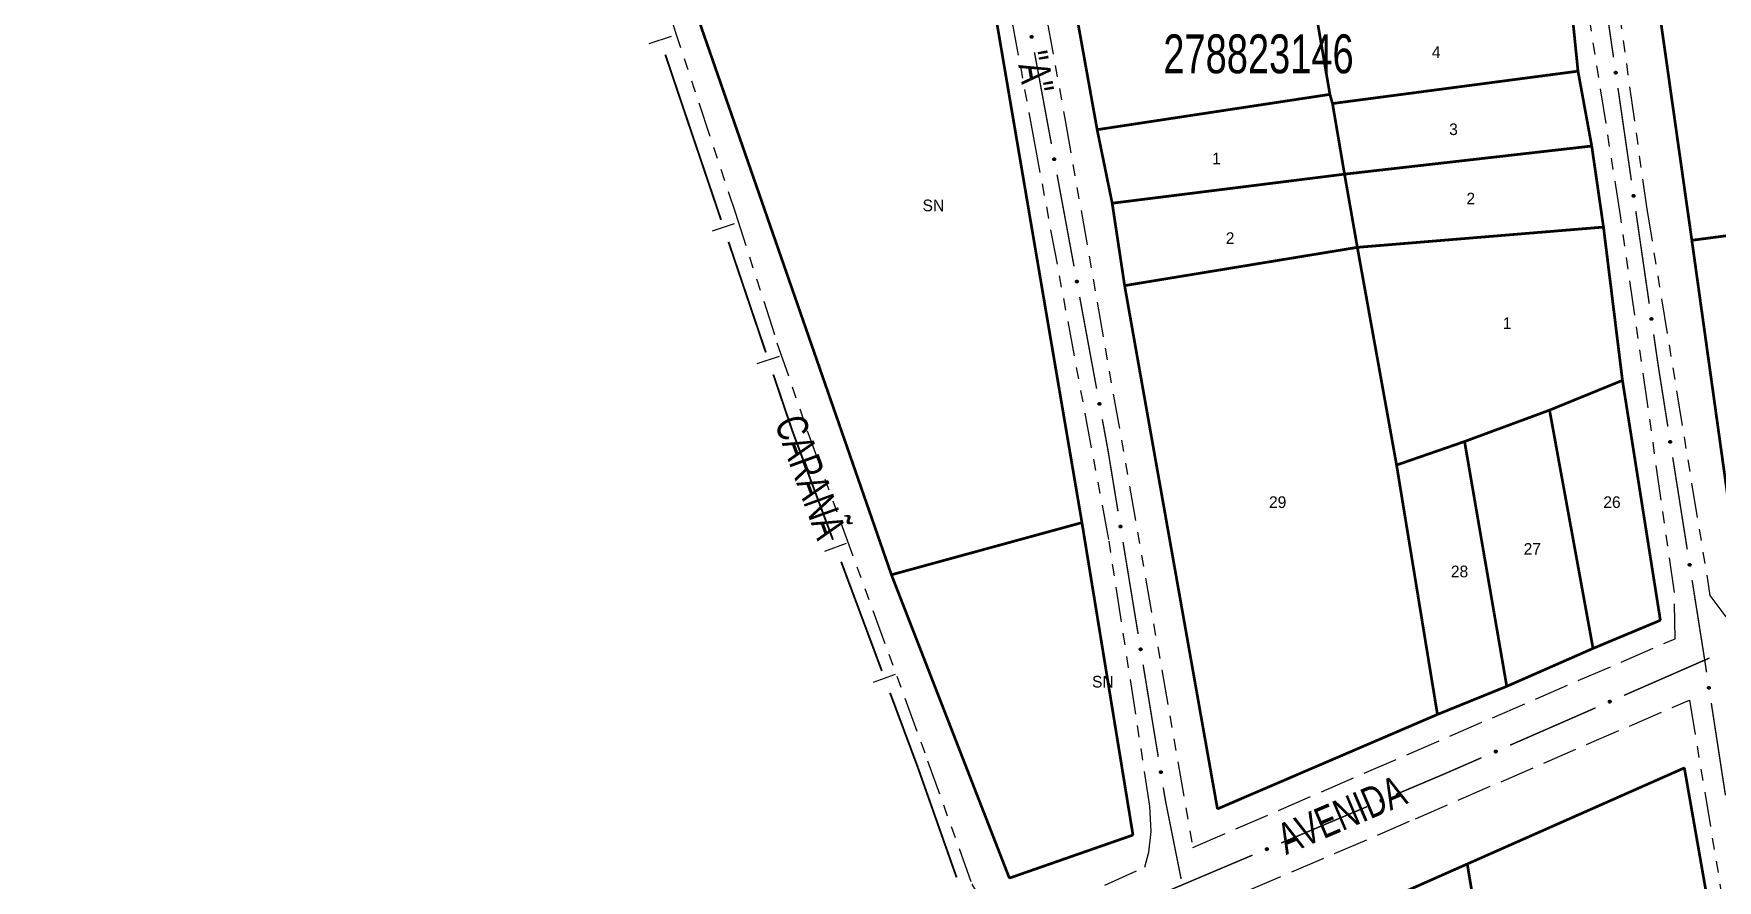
# Model space of a CAD drawing. Extents: x 205807 to 207855, y 4874692 to 4876446.
# Drawn here: x 205903.7 to 206120.2, y 4875276.6 to 4875385.5 of the extents above; entities that cross this region are included whole.
import ezdxf
from ezdxf.enums import TextEntityAlignment as Align

# ---------------------------------------------------------------- set-up
doc = ezdxf.new("R2010")
doc.units = 0
doc.header["$LTSCALE"] = 1.5
doc.header["$MEASUREMENT"] = 0
doc.linetypes.add('TRACO_11', pattern=[8, 3, -1, 3, -1])
doc.linetypes.add('TRACO_25', pattern=[8, 3, -1, 1, -1, 1, -1])
for name, color, linetype in [('CD_MALHA_LOTES', 7, 'CONTINUOUS'), ('CD_TXT_QUADRA', 7, 'CONTINUOUS'), ('LM-LIM-SETORES-BAIRROS', 250, 'CONTINUOUS'), ('RU-QUADRA', 210, 'CONTINUOUS'), ('SV-EIXO-RUA-N-PAV', 6, 'CONTINUOUS'), ('SV-EIXO-RUA-PAV', 20, 'CONTINUOUS'), ('SV-RUA-NAO-PAV', 7, 'CONTINUOUS'), ('SV-RUA-PAVIM', 7, 'CONTINUOUS'), ('SV-TXT-RUA-N-PAV', 7, 'CONTINUOUS'), ('SV-TXT-RUA-PAV', 7, 'CONTINUOUS'), ('Th_NmrPort', 1, 'CONTINUOUS')]:
    doc.layers.add(name, color=color, linetype=linetype)
doc.styles.add('ARIAL', font='ARIAL.SHX')

msp = doc.modelspace()

# ---------------------------------------------------------------- linework, layer by layer
at = {"layer": 'CD_MALHA_LOTES', "linetype": 'Continuous', "const_width": 0.35, "flags": 128}
for points in [[(206116.886145, 4875358.881048), (206109.484816, 4875411.014968)], [(206024.606296, 4875403.941893), (206038.45899, 4875322.575542)], [(206040.415721, 4875373.104744), (206035.119534, 4875402.570037)], [(206013.961594, 4875315.867922), (205986.256206, 4875395.630277)], [(206101.321869, 4875389.707869), (206102.2466, 4875380.628692)], [(206070.34338, 4875377.644333), (206068.746117, 4875386.97571)], [(206070.679646, 4875376.467402), (206102.2466, 4875380.628692)], [(206102.2466, 4875380.628692), (206104.011996, 4875371.003083)], [(206040.415721, 4875373.104744), (206070.34338, 4875377.644333)], [(206070.679646, 4875376.467402), (206070.34338, 4875377.644333)], [(206072.222964, 4875367.384661), (206070.679646, 4875376.467402)], [(206042.34925, 4875363.647268), (206040.415721, 4875373.104744)], [(206072.222964, 4875367.384661), (206104.011996, 4875371.003083)], [(206104.011996, 4875371.003083), (206105.525192, 4875360.578842)], [(206042.34925, 4875363.647268), (206072.222964, 4875367.384661)], [(206073.874171, 4875357.972782), (206072.192842, 4875367.556358)], [(206043.946512, 4875353.054894), (206042.34925, 4875363.647268)], [(206116.886145, 4875358.881048), (206145.67991, 4875362.646636)], [(206073.874171, 4875357.972782), (206105.525192, 4875360.578842)], [(206105.525192, 4875360.578842), (206107.963119, 4875340.865258)], [(206073.874171, 4875357.972782), (206043.946512, 4875353.054894)], [(206078.918159, 4875329.978652), (206073.874171, 4875357.972782)], [(206123.086381, 4875314.537999), (206116.886145, 4875358.881048)], [(206055.883949, 4875285.759695), (206043.946512, 4875353.054894)], [(206098.58971, 4875337.040234), (206107.963119, 4875340.865258)], [(206107.963119, 4875340.865258), (206112.838974, 4875310.012868)], [(206087.66107, 4875333.005044), (206098.58971, 4875337.040234)], [(206104.180129, 4875306.39801), (206098.58971, 4875337.040234)], [(206078.918159, 4875329.978652), (206087.66107, 4875333.005044)], [(206093.083357, 4875301.522156), (206087.66107, 4875333.005044)], [(206084.172312, 4875297.907298), (206078.918159, 4875329.978652)], [(206013.961594, 4875315.867922), (206038.45899, 4875322.575542)], [(206038.45899, 4875322.575542), (206045.020793, 4875282.402729)], [(206029.126649, 4875276.861651), (206013.961594, 4875315.867922)], [(206112.838974, 4875310.012868), (206104.180129, 4875306.39801)], [(206104.180129, 4875306.39801), (206093.083357, 4875301.522156)], [(206093.083357, 4875301.522156), (206084.172312, 4875297.907298)], [(206084.172312, 4875297.907298), (206055.883949, 4875285.759695)], [(206088.008643, 4875278.677468), (206115.923792, 4875291.033354)], [(206115.923792, 4875291.033354), (206124.771216, 4875240.542019)], [(206045.020793, 4875282.402729), (206029.126649, 4875276.861651)], [(206078.703593, 4875274.55884), (206088.008643, 4875278.677468)], [(206096.2459, 4875229.025113), (206088.008643, 4875278.677468)]]:
    msp.add_lwpolyline(points, dxfattribs=at)
at = {"layer": 'LM-LIM-SETORES-BAIRROS'}
for points in [[(205982.826648, 4875384.168838), (205985.669912, 4875385.125839)], [(205990.950406, 4875360.086739), (205993.792644, 4875361.046784)], [(205996.710674, 4875343.033314), (205999.552912, 4875343.993359)], [(206005.387459, 4875318.905752), (206008.198399, 4875319.953899)], [(206011.676343, 4875302.040108), (206014.487284, 4875303.088256)]]:
    msp.add_lwpolyline(points, dxfattribs=at)
at = {"layer": 'LM-LIM-SETORES-BAIRROS', "const_width": 0.25}
for points in [[(205984.886281, 4875382.75183), (205987.119283, 4875376.117547)], [(205987.119283, 4875376.117547), (205987.251287, 4875375.725362)], [(205987.251287, 4875375.725362), (205992.05151, 4875361.514174)], [(205993.011555, 4875358.671937), (205997.811778, 4875344.460749)], [(205998.771823, 4875341.618511), (206001.011927, 4875334.986624)], [(206001.011927, 4875334.986624), (206001.20281, 4875334.421509)], [(206001.20281, 4875334.421509), (206006.443547, 4875320.366806)], [(206007.491694, 4875317.555865), (206012.732431, 4875303.501162)], [(206013.780578, 4875300.690222), (206017.274403, 4875291.32042)], [(206017.274403, 4875291.32042), (206017.357206, 4875291.098356)], [(206017.357206, 4875291.098356), (206022.339083, 4875276.949826)]]:
    msp.add_lwpolyline(points, dxfattribs=at)
at = {"layer": 'RU-QUADRA', "linetype": 'Continuous', "const_width": 0.18, "flags": 128}
for points in [[(206138.234843, 4875578.084842), (206026.392565, 4875571.960493), (206003.171075, 4875570.538769), (206004.410526, 4875565.653871), (206005.577069, 4875558.69107), (206007.54561, 4875546.369463), (206009.368333, 4875532.261587), (206009.222515, 4875512.211635), (206009.295424, 4875496.536218), (206009.587059, 4875485.162427), (206024.606296, 4875403.941893), (206038.45899, 4875322.575542), (206045.020793, 4875282.402729), (206029.126649, 4875276.861651), (206013.961594, 4875315.867922), (205986.256206, 4875395.630277), (205953.082649, 4875491.578412), (205947.249935, 4875506.087286), (205935.438691, 4875533.063585), (205912.873381, 4875586.688094)], [(206035.119534, 4875402.570037), (206040.415721, 4875373.104744), (206042.34925, 4875363.647268), (206043.946512, 4875353.054894), (206055.883949, 4875285.759695), (206084.172312, 4875297.907298), (206093.083357, 4875301.522156), (206104.180129, 4875306.39801), (206112.838974, 4875310.012868), (206107.963119, 4875340.865258), (206105.525192, 4875360.578842), (206104.011996, 4875371.003083), (206102.2466, 4875380.628692), (206101.321869, 4875389.707869)]]:
    msp.add_lwpolyline(points, dxfattribs=at)
for points in [[(206102.602879, 4875460.129926), (206107.926642, 4875420.850944), (206109.484816, 4875411.014968), (206116.886145, 4875358.881048), (206123.086381, 4875314.537999), (206150.549205, 4875326.938471), (206169.247299, 4875335.248735), (206180.414216, 4875340.182954), (206177.557563, 4875366.99654), (206171.974104, 4875416.273807), (206168.987603, 4875441.139674), (206154.899109, 4875445.294806), (206136.460711, 4875451.008113)], [(206059.635868, 4875266.169041), (206065.890082, 4875228.872571), (206072.601921, 4875189.593058), (206074.432423, 4875179.296487), (206076.377331, 4875168.084665), (206081.106127, 4875142.64832), (206145.898255, 4875116.983162), (206136.822018, 4875171.974481), (206131.330514, 4875201.720131), (206129.500012, 4875211.482806), (206126.296634, 4875230.703073), (206124.771216, 4875240.542019), (206115.923792, 4875291.033354), (206088.008643, 4875278.677468), (206078.703593, 4875274.55884)]]:
    msp.add_lwpolyline(points, close=True, dxfattribs=at)
at = {"layer": 'SV-EIXO-RUA-N-PAV', "const_width": 0.18}
for points in [[(206106.810839, 4875382.416091), (206105.519345, 4875391.322945)], [(206032.350262, 4875383.069947), (206034.53074, 4875371.269714)], [(206109.106828, 4875366.581685), (206107.384836, 4875378.45749)], [(206035.257566, 4875367.336302), (206037.438044, 4875355.536069)], [(206111.402817, 4875350.747278), (206109.680825, 4875362.623083)], [(206038.16487, 4875351.602657), (206040.345348, 4875339.802424)], [(206112.538005, 4875342.918398), (206111.976814, 4875346.788676)], [(206112.551924, 4875342.830243), (206112.538005, 4875342.918398)], [(206113.799624, 4875334.928139), (206112.551924, 4875342.830243)], [(206041.072174, 4875335.869012), (206041.617293, 4875332.918954)], [(206041.617293, 4875332.918954), (206041.79125, 4875331.977544)], [(206041.79125, 4875331.977544), (206043.09235, 4875324.040832)], [(206116.295026, 4875319.123932), (206114.423475, 4875330.977087)], [(206043.73945, 4875320.093521), (206045.68075, 4875308.251589)], [(206118.43869, 4875305.547393), (206116.918876, 4875315.17288)], [(206118.477397, 4875305.295078), (206118.43869, 4875305.547393)], [(206118.780667, 4875303.318205), (206118.477397, 4875305.295078)], [(206046.32785, 4875304.304278), (206048.269151, 4875292.462346)], [(206121.20683, 4875287.503221), (206119.387208, 4875299.364459)], [(206048.916251, 4875288.515036), (206049.078026, 4875287.528208)], [(206049.078026, 4875287.528208), (206049.167106, 4875286.984821)], [(206049.167106, 4875286.984821), (206051.216394, 4875276.738381)]]:
    msp.add_lwpolyline(points, dxfattribs=at)
at = {"layer": 'SV-EIXO-RUA-N-PAV'}
for points in [[(206032.068989, 4875385.197944), (206032.10967, 4875385.170794), (206032.139081, 4875385.139141), (206032.156013, 4875385.105681), (206032.163265, 4875385.072211), (206032.166828, 4875385.037135), (206032.162618, 4875385.000978), (206032.149056, 4875384.961883), (206032.122107, 4875384.920884), (206032.087702, 4875384.892886), (206032.055786, 4875384.874531), (206032.021321, 4875384.864959), (206031.987188, 4875384.862069), (206031.949775, 4875384.867684), (206031.91029, 4875384.881815), (206031.86972, 4875384.90991), (206031.841099, 4875384.94114), (206031.825571, 4875384.973934), (206031.816168, 4875385.008643), (206031.812959, 4875385.044497), (206031.817297, 4875385.079966), (206031.831596, 4875385.119695), (206031.859857, 4875385.159371), (206031.890678, 4875385.188273), (206031.923246, 4875385.204257), (206031.957626, 4875385.212745), (206031.992764, 4875385.216746), (206032.029286, 4875385.214027), (206032.068989, 4875385.197944)], [(206107.009515, 4875380.2788), (206106.969916, 4875380.307505), (206106.941752, 4875380.340273), (206106.926128, 4875380.374364), (206106.920177, 4875380.408089), (206106.917975, 4875380.443277), (206106.923582, 4875380.479244), (206106.938647, 4875380.517784), (206106.967163, 4875380.55771), (206107.002626, 4875380.584354), (206107.035229, 4875380.60146), (206107.070038, 4875380.60969), (206107.104258, 4875380.611257), (206107.141426, 4875380.604197), (206107.180334, 4875380.588549), (206107.219786, 4875380.558903), (206107.247177, 4875380.526589), (206107.261423, 4875380.493218), (206107.269475, 4875380.458171), (206107.271293, 4875380.42222), (206107.265586, 4875380.386946), (206107.24976, 4875380.3478), (206107.219984, 4875380.309248), (206107.188066, 4875380.281561), (206107.154904, 4875380.26685), (206107.120221, 4875380.259699), (206107.084955, 4875380.257061), (206107.048565, 4875380.261192), (206107.009515, 4875380.2788)], [(206034.976293, 4875369.464299), (206035.016974, 4875369.437149), (206035.046385, 4875369.405496), (206035.063317, 4875369.372036), (206035.070569, 4875369.338566), (206035.074132, 4875369.30349), (206035.069922, 4875369.267333), (206035.05636, 4875369.228238), (206035.029411, 4875369.187239), (206034.995006, 4875369.159241), (206034.96309, 4875369.140886), (206034.928625, 4875369.131314), (206034.894492, 4875369.128424), (206034.857079, 4875369.134039), (206034.817594, 4875369.14817), (206034.777024, 4875369.176265), (206034.748403, 4875369.207495), (206034.732875, 4875369.240289), (206034.723472, 4875369.274998), (206034.720263, 4875369.310852), (206034.724601, 4875369.346321), (206034.7389, 4875369.38605), (206034.767161, 4875369.425726), (206034.797982, 4875369.454628), (206034.83055, 4875369.470612), (206034.86493, 4875369.4791), (206034.900068, 4875369.483101), (206034.93659, 4875369.480382), (206034.976293, 4875369.464299)], [(206109.305503, 4875364.444394), (206109.265905, 4875364.473098), (206109.237741, 4875364.505866), (206109.222117, 4875364.539957), (206109.216166, 4875364.573682), (206109.213964, 4875364.60887), (206109.219571, 4875364.644837), (206109.234636, 4875364.683378), (206109.263152, 4875364.723303), (206109.298615, 4875364.749948), (206109.331218, 4875364.767053), (206109.366027, 4875364.775283), (206109.400247, 4875364.77685), (206109.437414, 4875364.769791), (206109.476323, 4875364.754142), (206109.515775, 4875364.724497), (206109.543166, 4875364.692183), (206109.557412, 4875364.658812), (206109.565464, 4875364.623764), (206109.567282, 4875364.587813), (206109.561575, 4875364.552539), (206109.545749, 4875364.513393), (206109.515973, 4875364.474841), (206109.484055, 4875364.447154), (206109.450893, 4875364.432443), (206109.41621, 4875364.425292), (206109.380944, 4875364.422654), (206109.344554, 4875364.426785), (206109.305503, 4875364.444394)], [(206037.883597, 4875353.730654), (206037.924278, 4875353.703504), (206037.953689, 4875353.671851), (206037.970621, 4875353.638391), (206037.977873, 4875353.604921), (206037.981436, 4875353.569845), (206037.977226, 4875353.533688), (206037.963664, 4875353.494593), (206037.936715, 4875353.453594), (206037.90231, 4875353.425596), (206037.870394, 4875353.407241), (206037.835929, 4875353.397669), (206037.801796, 4875353.394779), (206037.764383, 4875353.400394), (206037.724898, 4875353.414525), (206037.684328, 4875353.44262), (206037.655707, 4875353.47385), (206037.640179, 4875353.506644), (206037.630776, 4875353.541353), (206037.627567, 4875353.577207), (206037.631905, 4875353.612676), (206037.646204, 4875353.652405), (206037.674465, 4875353.692081), (206037.705286, 4875353.720983), (206037.737854, 4875353.736967), (206037.772234, 4875353.745455), (206037.807372, 4875353.749456), (206037.843894, 4875353.746737), (206037.883597, 4875353.730654)], [(206111.601492, 4875348.609987), (206111.561894, 4875348.638692), (206111.53373, 4875348.671459), (206111.518106, 4875348.70555), (206111.512155, 4875348.739275), (206111.509953, 4875348.774463), (206111.51556, 4875348.81043), (206111.530625, 4875348.848971), (206111.559141, 4875348.888896), (206111.594604, 4875348.915541), (206111.627207, 4875348.932647), (206111.662016, 4875348.940877), (206111.696236, 4875348.942443), (206111.733403, 4875348.935384), (206111.772312, 4875348.919735), (206111.811764, 4875348.89009), (206111.839155, 4875348.857776), (206111.853401, 4875348.824405), (206111.861453, 4875348.789358), (206111.863271, 4875348.753407), (206111.857564, 4875348.718132), (206111.841738, 4875348.678986), (206111.811962, 4875348.640434), (206111.780044, 4875348.612748), (206111.746882, 4875348.598037), (206111.712199, 4875348.590886), (206111.676933, 4875348.588248), (206111.640543, 4875348.592379), (206111.601492, 4875348.609987)], [(206040.790901, 4875337.997009), (206040.831582, 4875337.969859), (206040.860993, 4875337.938206), (206040.877925, 4875337.904746), (206040.885177, 4875337.871276), (206040.88874, 4875337.8362), (206040.88453, 4875337.800043), (206040.870968, 4875337.760948), (206040.844019, 4875337.719949), (206040.809614, 4875337.691951), (206040.777698, 4875337.673596), (206040.743233, 4875337.664024), (206040.7091, 4875337.661134), (206040.671687, 4875337.666749), (206040.632202, 4875337.68088), (206040.591631, 4875337.708975), (206040.56301, 4875337.740205), (206040.547483, 4875337.772999), (206040.53808, 4875337.807708), (206040.534871, 4875337.843562), (206040.539209, 4875337.879031), (206040.553508, 4875337.91876), (206040.581769, 4875337.958436), (206040.61259, 4875337.987338), (206040.645158, 4875338.003322), (206040.679538, 4875338.01181), (206040.714676, 4875338.015811), (206040.751198, 4875338.013092), (206040.790901, 4875337.997009)], [(206114.025225, 4875332.793523), (206113.985267, 4875332.821726), (206113.956693, 4875332.854136), (206113.940641, 4875332.888027), (206113.934265, 4875332.921674), (206113.931619, 4875332.956832), (206113.936772, 4875332.992867), (206113.951351, 4875333.031594), (206113.979361, 4875333.071876), (206114.014486, 4875333.098965), (206114.04687, 4875333.116481), (206114.081573, 4875333.125149), (206114.11577, 4875333.127147), (206114.153024, 4875333.120556), (206114.192126, 4875333.105399), (206114.231949, 4875333.076254), (206114.259745, 4875333.044288), (206114.27441, 4875333.011099), (206114.282904, 4875332.976156), (206114.285175, 4875332.94023), (206114.279913, 4875332.904887), (206114.264581, 4875332.865545), (206114.235293, 4875332.82662), (206114.203728, 4875332.798534), (206114.170754, 4875332.783406), (206114.136164, 4875332.775818), (206114.100933, 4875332.772736), (206114.064495, 4875332.776408), (206114.025225, 4875332.793523)], [(206043.501287, 4875322.226773), (206043.54141, 4875322.198805), (206043.570174, 4875322.166564), (206043.586426, 4875322.132768), (206043.592999, 4875322.099158), (206043.595852, 4875322.064017), (206043.590911, 4875322.027953), (206043.576561, 4875321.98914), (206043.548788, 4875321.948694), (206043.513824, 4875321.921398), (206043.481543, 4875321.903693), (206043.446892, 4875321.89482), (206043.412707, 4875321.892621), (206043.375415, 4875321.898992), (206043.336224, 4875321.913919), (206043.29623, 4875321.942829), (206043.268247, 4875321.974631), (206043.253386, 4875322.007733), (206043.244687, 4875322.042625), (206043.242205, 4875322.078537), (206043.247259, 4875322.11391), (206043.262358, 4875322.153343), (206043.291417, 4875322.192439), (206043.322816, 4875322.220711), (206043.355701, 4875322.236032), (206043.390246, 4875322.243823), (206043.425457, 4875322.247113), (206043.461917, 4875322.243656), (206043.501287, 4875322.226773)], [(206116.520626, 4875316.989315), (206116.480668, 4875317.017518), (206116.452094, 4875317.049928), (206116.436042, 4875317.08382), (206116.429666, 4875317.117467), (206116.42702, 4875317.152625), (206116.432173, 4875317.188659), (206116.446752, 4875317.227387), (206116.474762, 4875317.267668), (206116.509887, 4875317.294758), (206116.542272, 4875317.312273), (206116.576974, 4875317.320942), (206116.611171, 4875317.322939), (206116.648425, 4875317.316349), (206116.687527, 4875317.301192), (206116.72735, 4875317.272046), (206116.755146, 4875317.24008), (206116.769812, 4875317.206891), (206116.778305, 4875317.171948), (206116.780576, 4875317.136023), (206116.775314, 4875317.10068), (206116.759982, 4875317.061337), (206116.730695, 4875317.022413), (206116.699129, 4875316.994326), (206116.666155, 4875316.979198), (206116.631565, 4875316.971611), (206116.596334, 4875316.968528), (206116.559896, 4875316.9722), (206116.520626, 4875316.989315)], [(206046.089687, 4875306.43753), (206046.12981, 4875306.409562), (206046.158575, 4875306.377321), (206046.174826, 4875306.343525), (206046.1814, 4875306.309916), (206046.184252, 4875306.274774), (206046.179312, 4875306.23871), (206046.164962, 4875306.199897), (206046.137189, 4875306.159452), (206046.102224, 4875306.132156), (206046.069943, 4875306.11445), (206046.035292, 4875306.105578), (206046.001108, 4875306.103378), (206045.963816, 4875306.109749), (206045.924625, 4875306.124676), (206045.884631, 4875306.153587), (206045.856648, 4875306.185389), (206045.841787, 4875306.218491), (206045.833087, 4875306.253383), (206045.830605, 4875306.289294), (206045.835659, 4875306.324668), (206045.850759, 4875306.3641), (206045.879817, 4875306.403196), (206045.911217, 4875306.431468), (206045.944101, 4875306.44679), (206045.978646, 4875306.454581), (206046.013858, 4875306.45787), (206046.050317, 4875306.454413), (206046.089687, 4875306.43753)], [(206118.996917, 4875301.182621), (206118.957083, 4875301.210999), (206118.928651, 4875301.243534), (206118.912747, 4875301.277495), (206118.906519, 4875301.31117), (206118.904027, 4875301.346339), (206118.909338, 4875301.382351), (206118.924086, 4875301.421014), (206118.952273, 4875301.461172), (206118.987516, 4875301.488108), (206119.019977, 4875301.505481), (206119.054717, 4875301.513997), (206119.088922, 4875301.515846), (206119.126147, 4875301.509092), (206119.165182, 4875301.493764), (206119.204877, 4875301.464444), (206119.232533, 4875301.432357), (206119.247053, 4875301.399104), (206119.255394, 4875301.364124), (206119.257507, 4875301.328189), (206119.25209, 4875301.292869), (206119.236586, 4875301.253594), (206119.207128, 4875301.214799), (206119.17544, 4875301.18685), (206119.1424, 4875301.171867), (206119.107777, 4875301.164431), (206119.072534, 4875301.161503), (206119.036111, 4875301.165334), (206118.996917, 4875301.182621)], [(206048.678087, 4875290.648287), (206048.71821, 4875290.62032), (206048.746975, 4875290.588078), (206048.763227, 4875290.554282), (206048.7698, 4875290.520673), (206048.772653, 4875290.485532), (206048.767712, 4875290.449467), (206048.753362, 4875290.410655), (206048.725589, 4875290.370209), (206048.690625, 4875290.342913), (206048.658344, 4875290.325207), (206048.623693, 4875290.316335), (206048.589508, 4875290.314136), (206048.552216, 4875290.320507), (206048.513025, 4875290.335433), (206048.473031, 4875290.364344), (206048.445048, 4875290.396146), (206048.430187, 4875290.429248), (206048.421488, 4875290.46414), (206048.419006, 4875290.500052), (206048.42406, 4875290.535425), (206048.439159, 4875290.574857), (206048.468217, 4875290.613953), (206048.499617, 4875290.642225), (206048.532502, 4875290.657547), (206048.567046, 4875290.665338), (206048.602258, 4875290.668628), (206048.638718, 4875290.665171), (206048.678087, 4875290.648287)]]:
    msp.add_lwpolyline(points, close=True, dxfattribs=at)
for points in [[(206031.812959, 4875385.044497), (206031.841099, 4875384.94114)], [(206031.816542, 4875385.058079), (206031.853762, 4875384.931745)], [(206031.817297, 4875385.079966), (206031.86972, 4875384.90991)], [(206031.827787, 4875385.094848), (206031.888139, 4875384.903407)], [(206031.831596, 4875385.119695), (206031.91029, 4875384.881815)], [(206031.847928, 4875385.136035), (206031.928976, 4875384.87765)], [(206031.859857, 4875385.159371), (206031.949775, 4875384.867684)], [(206031.874677, 4875385.171506), (206031.966591, 4875384.869337)], [(206031.890678, 4875385.188273), (206031.987188, 4875384.862069)], [(206031.906836, 4875385.192712), (206032.003213, 4875384.86639)], [(206031.923246, 4875385.204257), (206032.021321, 4875384.864959)], [(206031.940484, 4875385.205868), (206032.035665, 4875384.870999)], [(206031.957626, 4875385.212745), (206032.055786, 4875384.874531)], [(206031.97696, 4875385.21122), (206032.072593, 4875384.888924)], [(206031.992764, 4875385.216746), (206032.087702, 4875384.892886)], [(206032.011745, 4875385.21071), (206032.104505, 4875384.911472)], [(206032.029286, 4875385.214027), (206032.122107, 4875384.920884)], [(206032.047522, 4875385.204832), (206032.133091, 4875384.944507)], [(206032.068989, 4875385.197944), (206032.149056, 4875384.961883)], [(206032.090547, 4875385.182255), (206032.154079, 4875384.988626)], [(206032.10967, 4875385.170794), (206032.162618, 4875385.000978)], [(206032.126514, 4875385.152822), (206032.162144, 4875385.027582)], [(206032.139081, 4875385.139141), (206032.166828, 4875385.037135)], [(206106.941752, 4875380.340273), (206106.917975, 4875380.443277)], [(206106.95378, 4875380.326115), (206106.923025, 4875380.452641)], [(206106.969916, 4875380.307505), (206106.923582, 4875380.479244)], [(206106.98858, 4875380.295313), (206106.932592, 4875380.491256)], [(206107.009515, 4875380.2788), (206106.938647, 4875380.517784)], [(206107.030699, 4875380.271086), (206106.955272, 4875380.534529)], [(206107.048565, 4875380.261192), (206106.967163, 4875380.55771)], [(206107.066221, 4875380.263828), (206106.985116, 4875380.566432)], [(206107.084955, 4875380.257061), (206107.002626, 4875380.584354)], [(206107.10096, 4875380.261971), (206107.017877, 4875380.587728)], [(206107.120221, 4875380.259699), (206107.035229, 4875380.60146)], [(206107.137617, 4875380.265908), (206107.055472, 4875380.60421)], [(206107.154904, 4875380.26685), (206107.070038, 4875380.60969)], [(206107.171748, 4875380.277751), (206107.088078, 4875380.607559)], [(206107.188066, 4875380.281561), (206107.104258, 4875380.611257)], [(206107.204705, 4875380.297696), (206107.124559, 4875380.603197)], [(206107.219984, 4875380.309248), (206107.141426, 4875380.604197)], [(206107.232807, 4875380.332104), (206107.161823, 4875380.593434)], [(206107.24976, 4875380.3478), (206107.180334, 4875380.588549)], [(206107.254528, 4875380.372481), (206107.201633, 4875380.566115)], [(206107.265586, 4875380.386946), (206107.219786, 4875380.558903)], [(206107.267188, 4875380.408787), (206107.234886, 4875380.536467)], [(206107.271293, 4875380.42222), (206107.247177, 4875380.526589)], [(206034.720263, 4875369.310852), (206034.748403, 4875369.207495)], [(206034.723846, 4875369.324434), (206034.761066, 4875369.1981)], [(206034.724601, 4875369.346321), (206034.777024, 4875369.176265)], [(206034.735091, 4875369.361203), (206034.795443, 4875369.169762)], [(206034.7389, 4875369.38605), (206034.817594, 4875369.14817)], [(206034.755232, 4875369.40239), (206034.83628, 4875369.144005)], [(206034.767161, 4875369.425726), (206034.857079, 4875369.134039)], [(206034.781981, 4875369.437861), (206034.873895, 4875369.135692)], [(206034.797982, 4875369.454628), (206034.894492, 4875369.128424)], [(206034.81414, 4875369.459067), (206034.910517, 4875369.132745)], [(206034.83055, 4875369.470612), (206034.928625, 4875369.131314)], [(206034.847788, 4875369.472223), (206034.942968, 4875369.137354)], [(206034.86493, 4875369.4791), (206034.96309, 4875369.140886)], [(206034.884264, 4875369.477575), (206034.979897, 4875369.155279)], [(206034.900068, 4875369.483101), (206034.995006, 4875369.159241)], [(206034.919049, 4875369.477065), (206035.011809, 4875369.177827)], [(206034.93659, 4875369.480382), (206035.029411, 4875369.187239)], [(206034.954826, 4875369.471187), (206035.040395, 4875369.210862)], [(206034.976293, 4875369.464299), (206035.05636, 4875369.228238)], [(206034.997851, 4875369.44861), (206035.061383, 4875369.254981)], [(206035.016974, 4875369.437149), (206035.069922, 4875369.267333)], [(206035.033818, 4875369.419178), (206035.069448, 4875369.293937)], [(206035.046385, 4875369.405496), (206035.074132, 4875369.30349)], [(206109.237741, 4875364.505866), (206109.213964, 4875364.60887)], [(206109.249769, 4875364.491708), (206109.219014, 4875364.618234)], [(206109.265905, 4875364.473098), (206109.219571, 4875364.644837)], [(206109.284569, 4875364.460906), (206109.228581, 4875364.656849)], [(206109.305503, 4875364.444394), (206109.234636, 4875364.683378)], [(206109.326688, 4875364.43668), (206109.251261, 4875364.700122)], [(206109.344554, 4875364.426785), (206109.263152, 4875364.723303)], [(206109.36221, 4875364.429421), (206109.281105, 4875364.732026)], [(206109.380944, 4875364.422654), (206109.298615, 4875364.749948)], [(206109.396949, 4875364.427564), (206109.313866, 4875364.753321)], [(206109.41621, 4875364.425292), (206109.331218, 4875364.767053)], [(206109.433606, 4875364.431501), (206109.351461, 4875364.769803)], [(206109.450893, 4875364.432443), (206109.366027, 4875364.775283)], [(206109.467737, 4875364.443344), (206109.384067, 4875364.773152)], [(206109.484055, 4875364.447154), (206109.400247, 4875364.77685)], [(206109.500694, 4875364.463289), (206109.420548, 4875364.76879)], [(206109.515973, 4875364.474841), (206109.437414, 4875364.769791)], [(206109.528796, 4875364.497697), (206109.457812, 4875364.759027)], [(206109.545749, 4875364.513393), (206109.476323, 4875364.754142)], [(206109.550517, 4875364.538074), (206109.497622, 4875364.731708)], [(206109.561575, 4875364.552539), (206109.515775, 4875364.724497)], [(206109.563177, 4875364.57438), (206109.530875, 4875364.70206)], [(206109.567282, 4875364.587813), (206109.543166, 4875364.692183)], [(206037.627567, 4875353.577207), (206037.655707, 4875353.47385)], [(206037.63115, 4875353.590789), (206037.66837, 4875353.464455)], [(206037.631905, 4875353.612676), (206037.684328, 4875353.44262)], [(206037.642394, 4875353.627558), (206037.702747, 4875353.436117)], [(206037.646204, 4875353.652405), (206037.724898, 4875353.414525)], [(206037.662536, 4875353.668745), (206037.743584, 4875353.41036)], [(206037.674465, 4875353.692081), (206037.764383, 4875353.400394)], [(206037.689285, 4875353.704216), (206037.781199, 4875353.402047)], [(206037.705286, 4875353.720983), (206037.801796, 4875353.394779)], [(206037.721444, 4875353.725422), (206037.817821, 4875353.399101)], [(206037.737854, 4875353.736967), (206037.835929, 4875353.397669)], [(206037.755092, 4875353.738578), (206037.850272, 4875353.403709)], [(206037.772234, 4875353.745455), (206037.870394, 4875353.407241)], [(206037.791568, 4875353.74393), (206037.887201, 4875353.421634)], [(206037.807372, 4875353.749456), (206037.90231, 4875353.425596)], [(206037.826353, 4875353.74342), (206037.919113, 4875353.444182)], [(206037.843894, 4875353.746737), (206037.936715, 4875353.453594)], [(206037.86213, 4875353.737542), (206037.947699, 4875353.477217)], [(206037.883597, 4875353.730654), (206037.963664, 4875353.494593)], [(206037.905155, 4875353.714965), (206037.968687, 4875353.521336)], [(206037.924278, 4875353.703504), (206037.977226, 4875353.533688)], [(206037.941122, 4875353.685533), (206037.976752, 4875353.560292)], [(206037.953689, 4875353.671851), (206037.981436, 4875353.569845)], [(206111.53373, 4875348.671459), (206111.509953, 4875348.774463)], [(206111.545758, 4875348.657302), (206111.515003, 4875348.783828)], [(206111.561894, 4875348.638692), (206111.51556, 4875348.81043)], [(206111.580558, 4875348.626499), (206111.52457, 4875348.822442)], [(206111.601492, 4875348.609987), (206111.530625, 4875348.848971)], [(206111.622677, 4875348.602273), (206111.54725, 4875348.865716)], [(206111.640543, 4875348.592379), (206111.559141, 4875348.888896)], [(206111.658199, 4875348.595015), (206111.577094, 4875348.897619)], [(206111.676933, 4875348.588248), (206111.594604, 4875348.915541)], [(206111.692938, 4875348.593158), (206111.609855, 4875348.918915)], [(206111.712199, 4875348.590886), (206111.627207, 4875348.932647)], [(206111.729595, 4875348.597094), (206111.64745, 4875348.935396)], [(206111.746882, 4875348.598037), (206111.662016, 4875348.940877)], [(206111.763726, 4875348.608937), (206111.680055, 4875348.938745)], [(206111.780044, 4875348.612748), (206111.696236, 4875348.942443)], [(206111.796683, 4875348.628883), (206111.716537, 4875348.934384)], [(206111.811962, 4875348.640434), (206111.733403, 4875348.935384)], [(206111.824785, 4875348.663291), (206111.753801, 4875348.92462)], [(206111.841738, 4875348.678986), (206111.772312, 4875348.919735)], [(206111.846506, 4875348.703668), (206111.793611, 4875348.897302)], [(206111.857564, 4875348.718132), (206111.811764, 4875348.89009)], [(206111.859166, 4875348.739973), (206111.826864, 4875348.867654)], [(206111.863271, 4875348.753407), (206111.839155, 4875348.857776)], [(206040.534871, 4875337.843562), (206040.56301, 4875337.740205)], [(206040.538454, 4875337.857144), (206040.575674, 4875337.73081)], [(206040.539209, 4875337.879031), (206040.591631, 4875337.708975)], [(206040.549698, 4875337.893913), (206040.610051, 4875337.702472)], [(206040.553508, 4875337.91876), (206040.632202, 4875337.68088)], [(206040.56984, 4875337.9351), (206040.650888, 4875337.676715)], [(206040.581769, 4875337.958436), (206040.671687, 4875337.666749)], [(206040.596589, 4875337.970571), (206040.688503, 4875337.668402)], [(206040.61259, 4875337.987338), (206040.7091, 4875337.661134)], [(206040.628748, 4875337.991777), (206040.725125, 4875337.665456)], [(206040.645158, 4875338.003322), (206040.743233, 4875337.664024)], [(206040.662396, 4875338.004933), (206040.757576, 4875337.670064)], [(206040.679538, 4875338.01181), (206040.777698, 4875337.673596)], [(206040.698872, 4875338.010285), (206040.794505, 4875337.687989)], [(206040.714676, 4875338.015811), (206040.809614, 4875337.691951)], [(206040.733657, 4875338.009775), (206040.826417, 4875337.710537)], [(206040.751198, 4875338.013092), (206040.844019, 4875337.719949)], [(206040.769434, 4875338.003897), (206040.855003, 4875337.743572)], [(206040.790901, 4875337.997009), (206040.870968, 4875337.760948)], [(206040.812459, 4875337.98132), (206040.875991, 4875337.787691)], [(206040.831582, 4875337.969859), (206040.88453, 4875337.800043)], [(206040.848425, 4875337.951888), (206040.884056, 4875337.826647)], [(206040.860993, 4875337.938206), (206040.88874, 4875337.8362)], [(206113.956693, 4875332.854136), (206113.931619, 4875332.956832)], [(206113.968899, 4875332.840131), (206113.936551, 4875332.966259)], [(206113.985267, 4875332.821726), (206113.936772, 4875332.992867)], [(206114.004084, 4875332.809769), (206113.945631, 4875333.004991)], [(206114.025225, 4875332.793523), (206113.951351, 4875333.031594)], [(206114.046505, 4875332.786076), (206113.967764, 4875333.048547)], [(206114.064495, 4875332.776408), (206113.979361, 4875333.071876)], [(206114.082116, 4875332.779266), (206113.997203, 4875333.080824)], [(206114.100933, 4875332.772736), (206114.014486, 4875333.098965)], [(206114.116876, 4875332.777847), (206114.029693, 4875333.102531)], [(206114.136164, 4875332.775818), (206114.04687, 4875333.116481)], [(206114.15348, 4875332.782245), (206114.067077, 4875333.119485)], [(206114.170754, 4875332.783406), (206114.081573, 4875333.125149)], [(206114.187459, 4875332.794518), (206114.099638, 4875333.123245)], [(206114.203728, 4875332.798534), (206114.11577, 4875333.127147)], [(206114.220162, 4875332.814877), (206114.136171, 4875333.119344)], [(206114.235293, 4875332.82662), (206114.153024, 4875333.120556)], [(206114.247827, 4875332.849637), (206114.173555, 4875333.110051)], [(206114.264581, 4875332.865545), (206114.192126, 4875333.105399)], [(206114.269038, 4875332.890284), (206114.213706, 4875333.083236)], [(206114.279913, 4875332.904887), (206114.231949, 4875333.076254)], [(206114.281239, 4875332.926746), (206114.247331, 4875333.05401)], [(206114.285175, 4875332.94023), (206114.259745, 4875333.044288)], [(206043.242205, 4875322.078537), (206043.268247, 4875321.974631)], [(206043.246061, 4875322.092044), (206043.280718, 4875321.964983)], [(206043.247259, 4875322.11391), (206043.29623, 4875321.942829)], [(206043.258047, 4875322.128577), (206043.314514, 4875321.935955)], [(206043.262358, 4875322.153343), (206043.336224, 4875321.913919)], [(206043.279018, 4875322.169349), (206043.354822, 4875321.909377)], [(206043.291417, 4875322.192439), (206043.375415, 4875321.898992)], [(206043.306479, 4875322.204271), (206043.392261, 4875321.900304)], [(206043.322816, 4875322.220711), (206043.412707, 4875321.892621)], [(206043.339061, 4875322.224822), (206043.428816, 4875321.896618)], [(206043.355701, 4875322.236032), (206043.446892, 4875321.89482)], [(206043.372968, 4875322.237294), (206043.461354, 4875321.900569)], [(206043.390246, 4875322.243823), (206043.481543, 4875321.903693)], [(206043.409545, 4875322.241908), (206043.498638, 4875321.917743)], [(206043.425457, 4875322.247113), (206043.513824, 4875321.921398)], [(206043.444313, 4875322.240694), (206043.530999, 4875321.939641)], [(206043.461917, 4875322.243656), (206043.548788, 4875321.948694)], [(206043.479963, 4875322.234094), (206043.560248, 4875321.972091)], [(206043.501287, 4875322.226773), (206043.576561, 4875321.98914)], [(206043.522523, 4875322.21065), (206043.582124, 4875322.015776)], [(206043.54141, 4875322.198805), (206043.590911, 4875322.027953)], [(206043.557886, 4875322.180497), (206043.590976, 4875322.054561)], [(206043.570174, 4875322.166564), (206043.595852, 4875322.064017)], [(206116.452094, 4875317.049928), (206116.42702, 4875317.152625)], [(206116.4643, 4875317.035924), (206116.431952, 4875317.162052)], [(206116.480668, 4875317.017518), (206116.432173, 4875317.188659)], [(206116.499485, 4875317.005562), (206116.441032, 4875317.200784)], [(206116.520626, 4875316.989315), (206116.446752, 4875317.227387)], [(206116.541906, 4875316.981869), (206116.463165, 4875317.24434)], [(206116.559896, 4875316.9722), (206116.474762, 4875317.267668)], [(206116.577517, 4875316.975059), (206116.492604, 4875317.276617)], [(206116.596334, 4875316.968528), (206116.509887, 4875317.294758)], [(206116.612277, 4875316.97364), (206116.525094, 4875317.298324)], [(206116.631565, 4875316.971611), (206116.542272, 4875317.312273)], [(206116.648881, 4875316.978038), (206116.562478, 4875317.315278)], [(206116.666155, 4875316.979198), (206116.576974, 4875317.320942)], [(206116.68286, 4875316.99031), (206116.595039, 4875317.319038)], [(206116.699129, 4875316.994326), (206116.611171, 4875317.322939)], [(206116.715563, 4875317.01067), (206116.631572, 4875317.315136)], [(206116.730695, 4875317.022413), (206116.648425, 4875317.316349)], [(206116.743229, 4875317.045429), (206116.668956, 4875317.305843)], [(206116.759982, 4875317.061337), (206116.687527, 4875317.301192)], [(206116.764439, 4875317.086077), (206116.709107, 4875317.279029)], [(206116.775314, 4875317.10068), (206116.72735, 4875317.272046)], [(206116.77664, 4875317.122539), (206116.742732, 4875317.249802)], [(206116.780576, 4875317.136023), (206116.755146, 4875317.24008)], [(206045.830605, 4875306.289294), (206045.856648, 4875306.185389)], [(206045.834461, 4875306.302801), (206045.869118, 4875306.17574)], [(206045.835659, 4875306.324668), (206045.884631, 4875306.153587)], [(206045.846448, 4875306.339335), (206045.902915, 4875306.146712)], [(206045.850759, 4875306.3641), (206045.924625, 4875306.124676)], [(206045.867419, 4875306.380106), (206045.943223, 4875306.120134)], [(206045.879817, 4875306.403196), (206045.963816, 4875306.109749)], [(206045.894879, 4875306.415028), (206045.980661, 4875306.111061)], [(206045.911217, 4875306.431468), (206046.001108, 4875306.103378)], [(206045.927462, 4875306.43558), (206046.017217, 4875306.107375)], [(206045.944101, 4875306.44679), (206046.035292, 4875306.105578)], [(206045.961368, 4875306.448052), (206046.049755, 4875306.111326)], [(206045.978646, 4875306.454581), (206046.069943, 4875306.11445)], [(206045.997946, 4875306.452665), (206046.087039, 4875306.1285)], [(206046.013858, 4875306.45787), (206046.102224, 4875306.132156)], [(206046.032713, 4875306.451451), (206046.1194, 4875306.150398)], [(206046.050317, 4875306.454413), (206046.137189, 4875306.159452)], [(206046.068363, 4875306.444851), (206046.148649, 4875306.182848)], [(206046.089687, 4875306.43753), (206046.164962, 4875306.199897)], [(206046.110923, 4875306.421408), (206046.170525, 4875306.226533)], [(206046.12981, 4875306.409562), (206046.179312, 4875306.23871)], [(206046.146287, 4875306.391254), (206046.179376, 4875306.265319)], [(206046.158575, 4875306.377321), (206046.184252, 4875306.274774)], [(206118.928651, 4875301.243534), (206118.904027, 4875301.346339)], [(206118.940795, 4875301.229476), (206118.909, 4875301.355744)], [(206118.957083, 4875301.210999), (206118.909338, 4875301.382351)], [(206118.975847, 4875301.19896), (206118.91825, 4875301.394436)], [(206118.996917, 4875301.182621), (206118.924086, 4875301.421014)], [(206119.018164, 4875301.175082), (206118.940573, 4875301.437895)], [(206119.036111, 4875301.165334), (206118.952273, 4875301.461172)], [(206119.053745, 4875301.168116), (206118.970154, 4875301.470043)], [(206119.072534, 4875301.161503), (206118.987516, 4875301.488108)], [(206119.088498, 4875301.166545), (206119.002738, 4875301.491607)], [(206119.107777, 4875301.164431), (206119.019977, 4875301.505481)], [(206119.125121, 4875301.170782), (206119.040196, 4875301.508397)], [(206119.1424, 4875301.171867), (206119.054717, 4875301.513997)], [(206119.159154, 4875301.182906), (206119.072773, 4875301.512015)], [(206119.17544, 4875301.18685), (206119.088922, 4875301.515846)], [(206119.191945, 4875301.203122), (206119.109289, 4875301.507953)], [(206119.207128, 4875301.214799), (206119.126147, 4875301.509092)], [(206119.219763, 4875301.23776), (206119.146632, 4875301.498496)], [(206119.236586, 4875301.253594), (206119.165182, 4875301.493764)], [(206119.241151, 4875301.278314), (206119.186665, 4875301.471506)], [(206119.25209, 4875301.292869), (206119.204877, 4875301.464444)], [(206119.253512, 4875301.314722), (206119.220162, 4875301.442133)], [(206119.257507, 4875301.328189), (206119.232533, 4875301.432357)], [(206048.419006, 4875290.500052), (206048.445048, 4875290.396146)], [(206048.422862, 4875290.513558), (206048.457519, 4875290.386497)], [(206048.42406, 4875290.535425), (206048.473031, 4875290.364344)], [(206048.434848, 4875290.550092), (206048.491315, 4875290.357469)], [(206048.439159, 4875290.574857), (206048.513025, 4875290.335433)], [(206048.455819, 4875290.590864), (206048.531623, 4875290.330891)], [(206048.468217, 4875290.613953), (206048.552216, 4875290.320507)], [(206048.48328, 4875290.625786), (206048.569062, 4875290.321819)], [(206048.499617, 4875290.642225), (206048.589508, 4875290.314136)], [(206048.515862, 4875290.646337), (206048.605617, 4875290.318132)], [(206048.532502, 4875290.657547), (206048.623693, 4875290.316335)], [(206048.549768, 4875290.658809), (206048.638155, 4875290.322084)], [(206048.567046, 4875290.665338), (206048.658344, 4875290.325207)], [(206048.586346, 4875290.663423), (206048.675439, 4875290.339258)], [(206048.602258, 4875290.668628), (206048.690625, 4875290.342913)], [(206048.621113, 4875290.662209), (206048.7078, 4875290.361156)], [(206048.638718, 4875290.665171), (206048.725589, 4875290.370209)], [(206048.656764, 4875290.655608), (206048.737049, 4875290.393605)], [(206048.678087, 4875290.648287), (206048.753362, 4875290.410655)], [(206048.699324, 4875290.632165), (206048.758925, 4875290.437291)], [(206048.71821, 4875290.62032), (206048.767712, 4875290.449467)], [(206048.734687, 4875290.602011), (206048.767777, 4875290.476076)], [(206048.746975, 4875290.588078), (206048.772653, 4875290.485532)]]:
    msp.add_lwpolyline(points, dxfattribs=at)
at = {"layer": 'SV-EIXO-RUA-PAV', "const_width": 0.18}
for points in [[(206108.167113, 4875300.359844), (206119.161942, 4875305.16752)], [(206093.507342, 4875293.949608), (206104.502171, 4875298.757285)], [(206085.212106, 4875290.322374), (206089.8424, 4875292.347049)], [(206084.340557, 4875289.953504), (206085.212106, 4875290.322374)], [(206078.81507, 4875287.614916), (206084.340557, 4875289.953504)], [(206064.080438, 4875281.378681), (206075.131412, 4875286.055857)], [(206049.345806, 4875275.142447), (206060.39678, 4875279.819623)]]:
    msp.add_lwpolyline(points, dxfattribs=at)
at = {"layer": 'SV-EIXO-RUA-PAV'}
for points in [[(206106.158894, 4875299.60186), (206106.176078, 4875299.64765), (206106.20021, 4875299.68349), (206106.228942, 4875299.70759), (206106.259884, 4875299.722266), (206106.29323, 4875299.733715), (206106.329397, 4875299.73784), (206106.370552, 4875299.733527), (206106.416607, 4875299.716612), (206106.451697, 4875299.689478), (206106.476831, 4875299.662574), (206106.493992, 4875299.63119), (206106.504572, 4875299.59861), (206106.507615, 4875299.5609), (206106.502837, 4875299.519236), (206106.484707, 4875299.473338), (206106.460807, 4875299.438363), (206106.432405, 4875299.415782), (206106.400745, 4875299.39873), (206106.366561, 4875299.387449), (206106.331035, 4875299.383604), (206106.289094, 4875299.38849), (206106.24403, 4875299.406985), (206106.208875, 4875299.430424), (206106.185901, 4875299.458502), (206106.169815, 4875299.490049), (206106.157925, 4875299.523356), (206106.152264, 4875299.559539), (206106.158894, 4875299.60186)], [(206091.499123, 4875293.191624), (206091.516307, 4875293.237415), (206091.54044, 4875293.273255), (206091.569171, 4875293.297355), (206091.600113, 4875293.312031), (206091.633459, 4875293.32348), (206091.669626, 4875293.327605), (206091.710781, 4875293.323292), (206091.756836, 4875293.306377), (206091.791926, 4875293.279242), (206091.817061, 4875293.252338), (206091.834221, 4875293.220955), (206091.844801, 4875293.188374), (206091.847844, 4875293.150665), (206091.843066, 4875293.109001), (206091.824936, 4875293.063102), (206091.801036, 4875293.028128), (206091.772634, 4875293.005547), (206091.740974, 4875292.988494), (206091.70679, 4875292.977214), (206091.671264, 4875292.973369), (206091.629324, 4875292.978255), (206091.584259, 4875292.99675), (206091.549104, 4875293.020188), (206091.52613, 4875293.048266), (206091.510044, 4875293.079814), (206091.498154, 4875293.11312), (206091.492493, 4875293.149303), (206091.499123, 4875293.191624)], [(206076.798019, 4875286.88076), (206076.815743, 4875286.926343), (206076.840298, 4875286.961895), (206076.869313, 4875286.985653), (206076.900427, 4875286.999962), (206076.933906, 4875287.011015), (206076.970119, 4875287.014712), (206077.011221, 4875287.009912), (206077.057072, 4875286.992453), (206077.091839, 4875286.964905), (206077.116652, 4875286.937705), (206077.133441, 4875286.906121), (206077.143633, 4875286.873417), (206077.14623, 4875286.835674), (206077.140959, 4875286.79407), (206077.122287, 4875286.748389), (206077.097975, 4875286.7137), (206077.069307, 4875286.691457), (206077.037447, 4875286.67478), (206077.003132, 4875286.663906), (206076.967564, 4875286.660481), (206076.925684, 4875286.665864), (206076.880841, 4875286.684891), (206076.845966, 4875286.708744), (206076.823327, 4875286.737092), (206076.807615, 4875286.768828), (206076.79612, 4875286.802272), (206076.790888, 4875286.83852), (206076.798019, 4875286.88076)], [(206062.063386, 4875280.644525), (206062.081111, 4875280.690109), (206062.105666, 4875280.725661), (206062.134681, 4875280.749419), (206062.165795, 4875280.763727), (206062.199274, 4875280.774781), (206062.235487, 4875280.778478), (206062.276589, 4875280.773678), (206062.32244, 4875280.756218), (206062.357207, 4875280.72867), (206062.38202, 4875280.701471), (206062.398809, 4875280.669887), (206062.409001, 4875280.637183), (206062.411598, 4875280.59944), (206062.406327, 4875280.557835), (206062.387655, 4875280.512155), (206062.363343, 4875280.477465), (206062.334675, 4875280.455223), (206062.302815, 4875280.438546), (206062.2685, 4875280.427671), (206062.232932, 4875280.424247), (206062.191052, 4875280.429629), (206062.146209, 4875280.448656), (206062.111334, 4875280.472509), (206062.088695, 4875280.500857), (206062.072983, 4875280.532593), (206062.061488, 4875280.566038), (206062.056256, 4875280.602285), (206062.063386, 4875280.644525)]]:
    msp.add_lwpolyline(points, close=True, dxfattribs=at)
for points in [[(206106.152264, 4875299.559539), (206106.416607, 4875299.716612)], [(206106.15707, 4875299.579388), (206106.391104, 4875299.721934)], [(206106.157925, 4875299.523356), (206106.451697, 4875299.689478)], [(206106.158894, 4875299.60186), (206106.370552, 4875299.733527)], [(206106.159485, 4875299.543213), (206106.429776, 4875299.701612)], [(206106.166901, 4875299.509224), (206106.458992, 4875299.675666)], [(206106.169268, 4875299.626422), (206106.343367, 4875299.732335)], [(206106.169815, 4875299.490049), (206106.476831, 4875299.662574)], [(206106.176078, 4875299.64765), (206106.329397, 4875299.73784)], [(206106.180411, 4875299.474921), (206106.484848, 4875299.643783)], [(206106.185901, 4875299.458502), (206106.493992, 4875299.63119)], [(206106.189747, 4875299.66814), (206106.303598, 4875299.731327)], [(206106.20021, 4875299.68349), (206106.29323, 4875299.733715)], [(206106.200876, 4875299.445148), (206106.496718, 4875299.613231)], [(206106.208875, 4875299.430424), (206106.504572, 4875299.59861)], [(206106.228842, 4875299.418656), (206106.50218, 4875299.576899)], [(206106.24403, 4875299.406985), (206106.507615, 4875299.5609)], [(206106.269467, 4875299.400678), (206106.502641, 4875299.538379)], [(206106.289094, 4875299.38849), (206106.502837, 4875299.519236)], [(206106.314157, 4875299.390434), (206106.48685, 4875299.492753)], [(206106.331035, 4875299.383604), (206106.484707, 4875299.473338)], [(206106.35252, 4875299.387848), (206106.467074, 4875299.452831)], [(206106.366561, 4875299.387449), (206106.460807, 4875299.438363)], [(206091.492493, 4875293.149303), (206091.756836, 4875293.306377)], [(206091.497299, 4875293.169153), (206091.731333, 4875293.311699)], [(206091.498154, 4875293.11312), (206091.791926, 4875293.279242)], [(206091.499123, 4875293.191624), (206091.710781, 4875293.323292)], [(206091.499714, 4875293.132977), (206091.770005, 4875293.291377)], [(206091.50713, 4875293.098988), (206091.799221, 4875293.265431)], [(206091.509497, 4875293.216186), (206091.683596, 4875293.3221)], [(206091.510044, 4875293.079814), (206091.817061, 4875293.252338)], [(206091.516307, 4875293.237415), (206091.669626, 4875293.327605)], [(206091.52064, 4875293.064686), (206091.825077, 4875293.233548)], [(206091.52613, 4875293.048266), (206091.834221, 4875293.220955)], [(206091.529976, 4875293.257905), (206091.643827, 4875293.321092)], [(206091.54044, 4875293.273255), (206091.633459, 4875293.32348)], [(206091.541105, 4875293.034913), (206091.836947, 4875293.202996)], [(206091.549104, 4875293.020188), (206091.844801, 4875293.188374)], [(206091.569071, 4875293.008421), (206091.842409, 4875293.166663)], [(206091.584259, 4875292.99675), (206091.847844, 4875293.150665)], [(206091.609697, 4875292.990442), (206091.84287, 4875293.128144)], [(206091.629324, 4875292.978255), (206091.843066, 4875293.109001)], [(206091.654386, 4875292.980198), (206091.827079, 4875293.082518)], [(206091.671264, 4875292.973369), (206091.824936, 4875293.063102)], [(206091.692749, 4875292.977613), (206091.807303, 4875293.042596)], [(206091.70679, 4875292.977214), (206091.801036, 4875293.028128)], [(206076.790888, 4875286.83852), (206077.057072, 4875286.992453)], [(206076.795928, 4875286.858311), (206077.031634, 4875286.998076)], [(206076.79612, 4875286.802272), (206077.091839, 4875286.964905)], [(206076.797915, 4875286.822109), (206077.070062, 4875286.977298)], [(206076.798019, 4875286.88076), (206077.011221, 4875287.009912)], [(206076.804928, 4875286.788035), (206077.098969, 4875286.951008)], [(206076.807615, 4875286.768828), (206077.116652, 4875286.937705)], [(206076.808682, 4875286.905197), (206076.984023, 4875287.009042)], [(206076.815743, 4875286.926343), (206076.970119, 4875287.014712)], [(206076.818031, 4875286.753575), (206077.124446, 4875286.918821)], [(206076.823327, 4875286.737092), (206077.133441, 4875286.906121)], [(206076.829654, 4875286.94667), (206076.944245, 4875287.008505)], [(206076.838142, 4875286.723562), (206077.135953, 4875286.888131)], [(206076.840298, 4875286.961895), (206076.933906, 4875287.011015)], [(206076.845966, 4875286.708744), (206077.143633, 4875286.873417)], [(206076.865793, 4875286.696741), (206077.140985, 4875286.851736)], [(206076.880841, 4875286.684891), (206077.14623, 4875286.835674)], [(206076.906202, 4875286.678283), (206077.14099, 4875286.813214)], [(206076.925684, 4875286.665864), (206077.140959, 4875286.79407)], [(206076.950768, 4875286.66751), (206077.124659, 4875286.767778)], [(206076.967564, 4875286.660481), (206077.122287, 4875286.748389)], [(206076.989097, 4875286.66447), (206077.104413, 4875286.728093)], [(206077.003132, 4875286.663906), (206077.097975, 4875286.7137)], [(206062.056256, 4875280.602285), (206062.32244, 4875280.756218)], [(206062.061296, 4875280.622077), (206062.297002, 4875280.761842)], [(206062.061488, 4875280.566038), (206062.357207, 4875280.72867)], [(206062.063283, 4875280.585875), (206062.33543, 4875280.741064)], [(206062.063386, 4875280.644525), (206062.276589, 4875280.773678)], [(206062.070296, 4875280.551801), (206062.364337, 4875280.714774)], [(206062.072983, 4875280.532593), (206062.38202, 4875280.701471)], [(206062.07405, 4875280.668962), (206062.249391, 4875280.772807)], [(206062.081111, 4875280.690109), (206062.235487, 4875280.778478)], [(206062.083399, 4875280.51734), (206062.389814, 4875280.682587)], [(206062.088695, 4875280.500857), (206062.398809, 4875280.669887)], [(206062.095022, 4875280.710436), (206062.209613, 4875280.77227)], [(206062.10351, 4875280.487328), (206062.401321, 4875280.651897)], [(206062.105666, 4875280.725661), (206062.199274, 4875280.774781)], [(206062.111334, 4875280.472509), (206062.409001, 4875280.637183)], [(206062.131161, 4875280.460506), (206062.406353, 4875280.615502)], [(206062.146209, 4875280.448656), (206062.411598, 4875280.59944)], [(206062.17157, 4875280.442048), (206062.406358, 4875280.57698)], [(206062.191052, 4875280.429629), (206062.406327, 4875280.557835)], [(206062.216136, 4875280.431276), (206062.390027, 4875280.531544)], [(206062.232932, 4875280.424247), (206062.387655, 4875280.512155)], [(206062.254465, 4875280.428236), (206062.369781, 4875280.491859)], [(206062.2685, 4875280.427671), (206062.363343, 4875280.477465)]]:
    msp.add_lwpolyline(points, dxfattribs=at)
at = {"layer": 'SV-RUA-NAO-PAV', "linetype": 'TRACO_25'}
for points in [[(205903.662365, 4875603.919035, 6.757454), (205906.923947, 4875596.198732, 6.757454), (205915.072431, 4875577.62019, 6.757454), (205929.635967, 4875543.278447, 5.908156), (205932.999095, 4875534.922137, 5.908156), (205940.104284, 4875517.167662, 5.114006), (205948.970516, 4875495.490948, 4.418101), (205951.812632, 4875487.103925, 4.418101), (205958.865096, 4875467.418803, 5.30231), (205967.408495, 4875443.332496, 6.530377), (205977.24536, 4875413.346763, 7.74207), (205981.645541, 4875399.331372, 8.36429), (205993.865403, 4875362.482404, 9.01926), (205999.246265, 4875345.71435, 9.01926), (206003.320507, 4875333.817565, 9.657855), (206018.618788, 4875291.951539, 10.18183), (206024.302671, 4875276.077245, 10.443818), (206026.622451, 4875272.118108, 10.492941), (206030.475477, 4875270.955583, 10.60756)], [(206114.731526, 4875307.648622, 9.854345), (206114.654502, 4875313.597247, 9.690603), (206107.718045, 4875362.049411, 9.125692), (206103.223212, 4875390.525043, 8.822769), (206099.516413, 4875419.009249, 8.315168), (206096.846662, 4875441.185529, 8.094116), (206096.288532, 4875448.595761, 8.094116), (206095.784719, 4875453.959151, 7.971309), (206095.397938, 4875458.103203, 7.815754), (206094.626778, 4875462.911719, 7.74207), (206093.148606, 4875465.998991, 7.758444), (206091.229424, 4875467.760657, 7.823941), (206069.772239, 4875474.442198, 7.823941), (206047.674473, 4875479.728334, 7.62745), (206016.309398, 4875487.505557, 6.677745), (206016.682102, 4875481.697497, 7.340901), (206036.262642, 4875374.548066, 9.551422), (206052.725156, 4875280.804539, 10.648496)], [(206046.527418, 4875278.274575, 10.804051), (206047.068983, 4875280.196422, 10.632122), (206047.370096, 4875282.861015, 10.501128), (206047.206502, 4875286.103234, 10.476566), (206041.909406, 4875320.414822, 10.149082), (206032.482905, 4875370.888773, 9.453177), (206012.91937, 4875477.225881, 7.005229)], [(206177.84764, 4875334.896396, 9.011073), (206179.501586, 4875336.592883, 8.790021), (206180.906515, 4875338.960533, 8.699963), (206181.221985, 4875342.381419, 8.339729), (206178.81398, 4875365.391309, 8.306981), (206176.067159, 4875391.629128, 7.856689), (206170.56687, 4875441.437426, 7.447334), (206169.895634, 4875443.004317, 7.447334), (206168.232474, 4875444.922842, 7.447334), (206156.562194, 4875449.37917, 7.447334), (206104.648355, 4875463.964822, 7.897625), (206101.717986, 4875463.801059, 7.995871), (206100.060527, 4875462.630123, 7.995871), (206098.75623, 4875459.927114, 7.995871), (206100.199387, 4875446.114826, 8.1678), (206102.406066, 4875425.080579, 8.1678), (206103.702036, 4875417.019419, 8.446162), (206107.218683, 4875390.519623, 8.699963), (206111.046736, 4875363.196795, 8.937388), (206119.219824, 4875313.212279, 9.67423), (206121.273908, 4875310.462018, 9.821597)], [(206116.575038, 4875299.764581, 9.608732), (206123.81714, 4875256.031953, 10.026276), (206130.157238, 4875218.466873, 10.091772), (206134.436804, 4875191.600708, 10.091772), (206142.837434, 4875143.653717, 10.214579), (206147.75101, 4875115.995039, 10.214579), (206148.860527, 4875109.337936, 10.566625), (206146.641493, 4875105.375375, 10.566625), (206141.886419, 4875105.533877, 11.098787), (206137.606853, 4875107.435907, 11.098787)]]:
    msp.add_polyline3d(points, dxfattribs=at)
at = {"layer": 'SV-RUA-PAVIM', "linetype": 'TRACO_11'}
for points in [[(206052.725156, 4875280.804539, 10.648496), (206114.731526, 4875307.648622, 9.936217)], [(206054.401673, 4875272.937982, 10.419257), (206081.337782, 4875284.486986, 10.361947), (206116.575038, 4875299.764581, 9.608732)], [(206030.475477, 4875270.955583, 10.623935), (206046.527418, 4875278.274575, 10.542064)]]:
    msp.add_polyline3d(points, dxfattribs=at)

# ---------------------------------------------------------------- texts
at = {"layer": 'CD_TXT_QUADRA', "style": 'ARIAL', "width": 0.7}
msp.add_text('278823146', height=5, dxfattribs=at).set_placement((206048.9275, 4875380.357033))
at = {"layer": 'SV-TXT-RUA-N-PAV', "style": 'ARIAL', "width": 0.7}
for s, rotation, p in [('TRAVESSA                                                  "A"', 280, (206016.970559, 4875456.847532)), ('CARANÃ', 290, (205998.87889, 4875335.448941))]:
    msp.add_text(s, height=4, rotation=rotation, dxfattribs=at).set_placement(p)
at = {"layer": 'SV-TXT-RUA-PAV', "style": 'ARIAL', "width": 0.7}
msp.add_text('AVENIDA', height=4, rotation=23, dxfattribs=at).set_placement((206064.713014, 4875279.822443))
at = {"layer": 'Th_NmrPort', "color": 1}
for s, p in [('4', (206083.449897, 4875383.074281)), ('3', (206085.677358, 4875373.162078)), ('1', (206055.201103, 4875369.401546)), ('SN', (206017.96049, 4875363.366083)), ('2', (206087.904819, 4875364.252233)), ('2', (206056.955404, 4875359.15788)), ('1', (206092.582488, 4875348.214512)), ('29', (206062.51139, 4875325.206192)), ('26', (206105.501393, 4875325.206192)), ('27', (206095.255071, 4875319.192046)), ('28', (206085.899734, 4875316.296347)), ('SN', (206039.754863, 4875302.122593))]:
    msp.add_text(s, height=1.5, dxfattribs=at).set_placement(p, align=Align.MIDDLE_LEFT)

doc.saveas('drawing.dxf')
